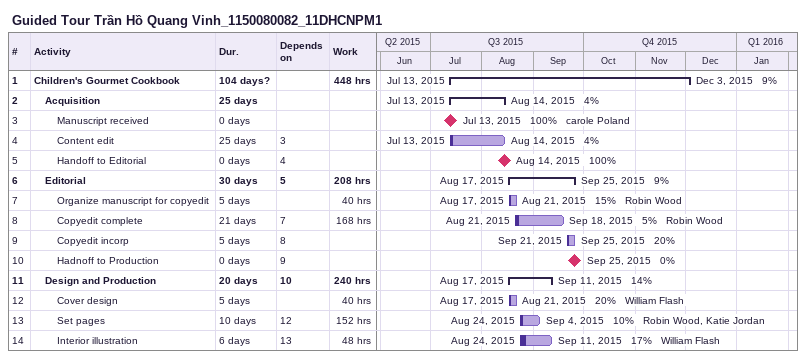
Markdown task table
Guided Tour Trần Hồ Quang Vinh_1150080082_11DHCNPM1

| ID | Level | Task | Duration | Start | Finish | Predecessors | Resources | % complete | Work (h) |
|---|---|---|---|---|---|---|---|---|---|
| 1 | 1 | **Children's Gourmet Cookbook** | 104d? | 2015-07-13 | 2015-12-03 |  |  | 9 | 448 |
| 2 | 2 | **Acquisition** | 25d | 2015-07-13 | 2015-08-14 |  |  | 4 |  |
| 3 | 3 | Manuscript received | 0d | 2015-07-13 | 2015-07-13 |  | carole Poland | 100 |  |
| 4 | 3 | Content edit | 25d | 2015-07-13 | 2015-08-14 | 3 |  | 4 |  |
| 5 | 3 | Handoff to Editorial | 0d | 2015-08-14 | 2015-08-14 | 4 |  | 100 |  |
| 6 | 2 | **Editorial** | 30d | 2015-08-17 | 2015-09-25 | 5 |  | 9 | 208 |
| 7 | 3 | Organize manuscript for copyedit | 5d | 2015-08-17 | 2015-08-21 |  | Robin Wood | 15 | 40 |
| 8 | 3 | Copyedit complete | 21d | 2015-08-21 | 2015-09-18 | 7 | Robin Wood | 5 | 168 |
| 9 | 3 | Copyedit incorp | 5d | 2015-09-21 | 2015-09-25 | 8 |  | 20 |  |
| 10 | 3 | Hadnoff to Production | 0d | 2015-09-25 | 2015-09-25 | 9 |  | 0 |  |
| 11 | 2 | **Design and Production** | 20d | 2015-08-17 | 2015-09-11 | 10 |  | 14 | 240 |
| 12 | 3 | Cover design | 5d | 2015-08-17 | 2015-08-21 |  | William Flash | 20 | 40 |
| 13 | 3 | Set pages | 10d | 2015-08-24 | 2015-09-04 | 12 | Robin Wood, Katie Jordan | 10 | 152 |
| 14 | 3 | Interior illustration | 6d | 2015-08-24 | 2015-09-11 | 13 | William Flash | 17 | 48 |
